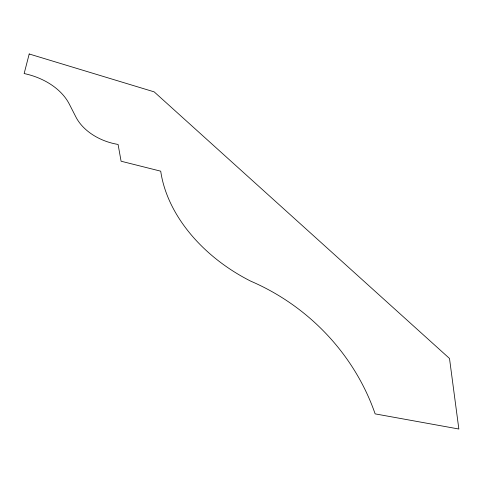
<?xml version="1.0" encoding="UTF-8"?>
<svg xmlns="http://www.w3.org/2000/svg" width="483" height="483" viewBox="0 0 483 483"><rect width="100%" height="100%" fill="white"/><g stroke="black" fill="none" stroke-linecap="round" stroke-linejoin="round"><path stroke-width="0.72" d="M29.203 53.981L24.15 73.549A61.661 44.068 7.8 0 1 69.353 104.183L75.891 116.989A49.145 34.951 14.4 0 0 118.087 144.441L121.088 161.219L160.718 171.181A146.427 105.789 26.2 0 0 250.755 281.166A212.876 197.481 37.3 0 1 375.14 413.877L458.85 429.019L449.504 358.464L154.174 91.867L29.203 53.981"/></g></svg>
